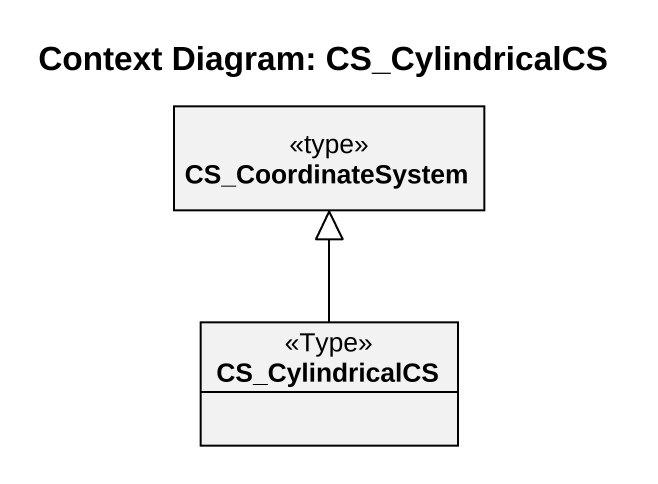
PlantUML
@startuml
title Context Diagram: CS_CylindricalCS
hide circle
hide empty members
class CS_CoordinateSystem <<type>>
class CS_CylindricalCS <<Type>>
CS_CylindricalCS -up-|> CS_CoordinateSystem
@enduml
